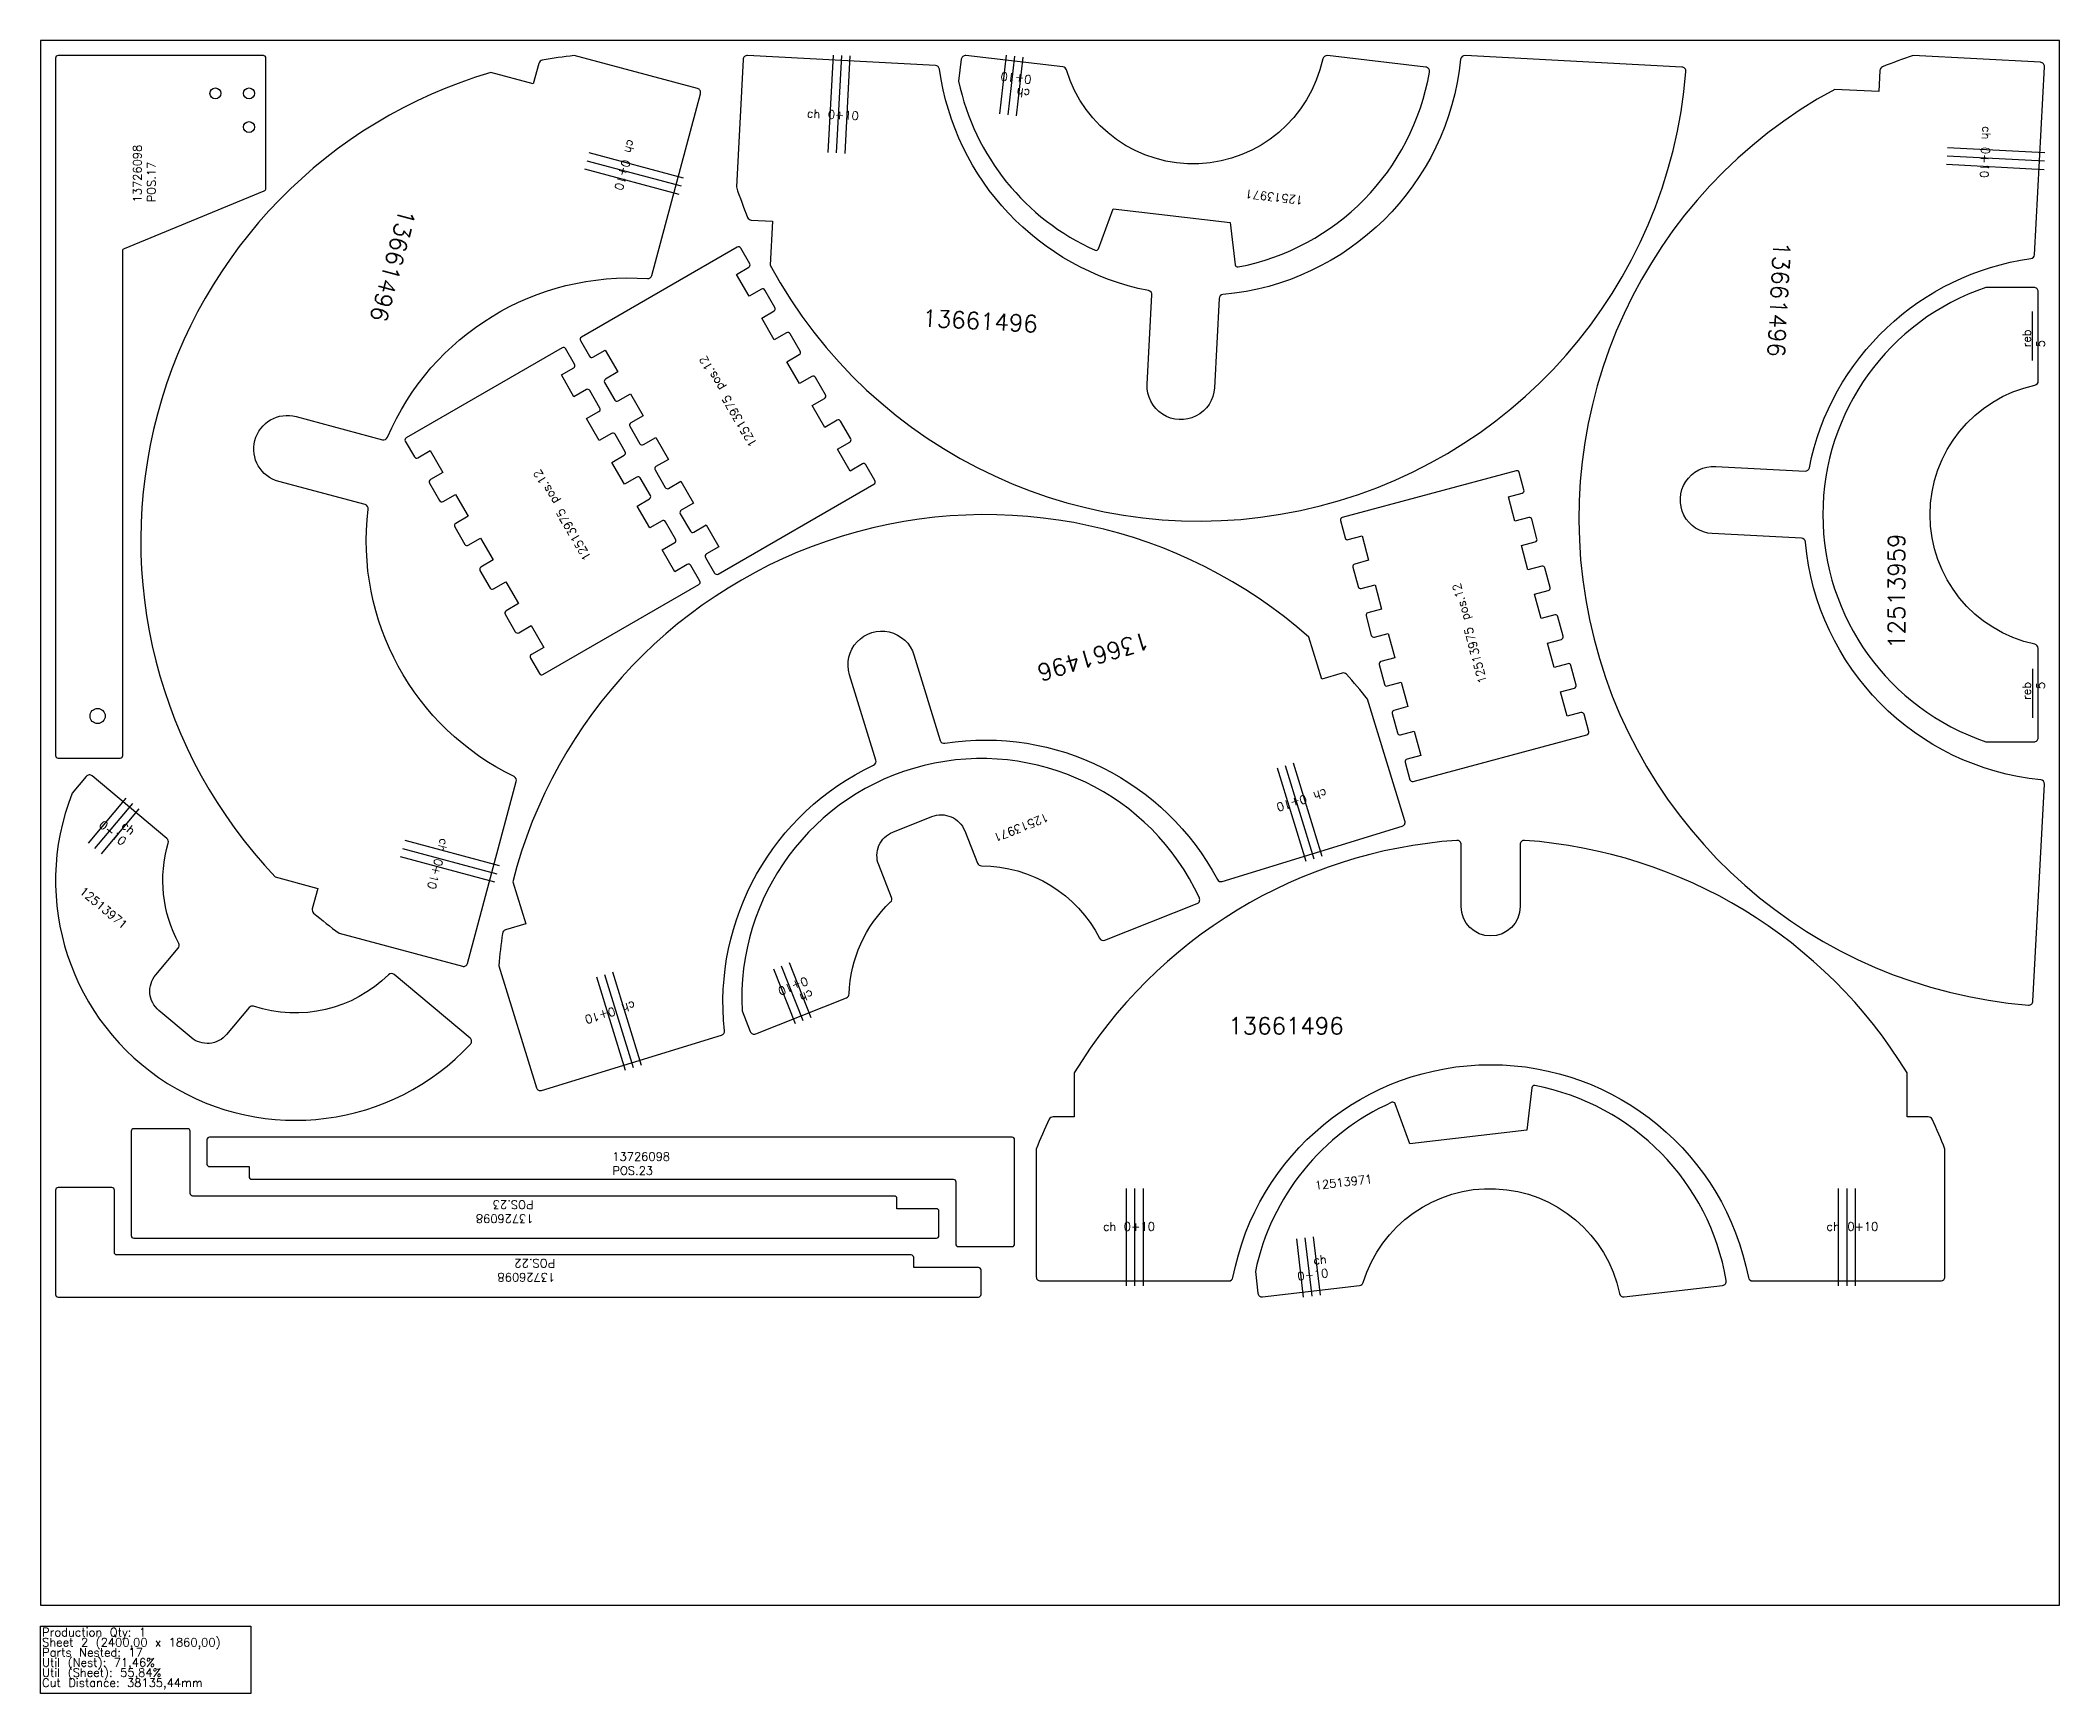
# Model space of a CAD drawing. Header units: millimetres. Extents: x 2520 to 4920, y -105 to 1860.
import ezdxf

# ---------------------------------------------------------------- set-up
doc = ezdxf.new("R2010")
doc.units = ezdxf.units.MM
for name, color, linetype in [('12513959', 7, 'Continuous'), ('12513971', 7, 'Continuous'), ('13661496', 7, 'Continuous'), ('13726098v0', 7, 'Continuous'), ('Chanfro', 7, 'Continuous'), ('Rebaixo', 7, 'Continuous'), ('sheet', 24, 'Continuous'), ('Stats', 7, 'Continuous'), ('Texto', 7, 'Continuous')]:
    doc.layers.add(name, color=color, linetype=linetype)
doc.styles.get("Standard").update_dxf_attribs({"font": 'txt.shx'})

msp = doc.modelspace()

# ---------------------------------------------------------------- linework, layer by layer
at = {"color": 5}
for points in [[(3161.9, 1503.1), (3172.6, 1484.5, 0.414214), (3176.7, 1483.4), (3191.4, 1491.9), (3206.4, 1465.9), (3191.7, 1457.4, 0.414214), (3190.6, 1453.3), (3202.6, 1432.5, 0.414214), (3206.7, 1431.4), (3221.4, 1439.9), (3236.4, 1413.9), (3221.7, 1405.4, 0.414214), (3220.6, 1401.3), (3232.6, 1380.6, 0.414214), (3236.7, 1379.5), (3251.4, 1388), (3266.4, 1362), (3251.7, 1353.5, 0.414214), (3250.6, 1349.4), (3262.6, 1328.6, 0.414214), (3266.7, 1327.5), (3281.4, 1336), (3296.4, 1310), (3281.7, 1301.5, 0.414214), (3280.6, 1297.4), (3292.6, 1276.6, 0.414214), (3296.7, 1275.5), (3311.4, 1284), (3326.4, 1258.1), (3311.7, 1249.6, 0.414214), (3310.6, 1245.5), (3321.4, 1226.8, 0.414214), (3325.5, 1225.7), (3510.8, 1332.7, 0.414214), (3511.9, 1336.8), (3501.1, 1355.5, 0.414214), (3497, 1356.6), (3482.3, 1348.1), (3467.3, 1374), (3482, 1382.5, 0.414214), (3483.1, 1386.6), (3471.1, 1407.4, 0.414214), (3467, 1408.5), (3452.3, 1400), (3437.3, 1426), (3452, 1434.5, 0.414214), (3453.1, 1438.6), (3441.1, 1459.4, 0.414214), (3437, 1460.5), (3422.3, 1452), (3407.3, 1478), (3422, 1486.5, 0.414214), (3423.1, 1490.6), (3411.1, 1511.3, 0.414214), (3407, 1512.4), (3392.3, 1503.9), (3377.3, 1529.9), (3392, 1538.4, 0.414214), (3393.1, 1542.5), (3381.1, 1563.3, 0.414214), (3377, 1564.4), (3362.3, 1555.9), (3347.3, 1581.9), (3362, 1590.4, 0.414214), (3363.1, 1594.5), (3352.4, 1613.1, 0.414214), (3348.3, 1614.2), (3163, 1507.2, 0.414214)], [(2953.7, 1383.6), (2964.5, 1365, 0.414214), (2968.6, 1363.9), (2983.3, 1372.4), (2998.3, 1346.4), (2983.6, 1337.9, 0.414214), (2982.5, 1333.8), (2994.5, 1313, 0.414214), (2998.6, 1311.9), (3013.3, 1320.4), (3028.3, 1294.4), (3013.6, 1285.9, 0.414214), (3012.5, 1281.8), (3024.5, 1261, 0.414214), (3028.6, 1259.9), (3043.3, 1268.4), (3058.3, 1242.5), (3043.6, 1234, 0.414214), (3042.5, 1229.9), (3054.5, 1209.1, 0.414214), (3058.6, 1208), (3073.3, 1216.5), (3088.3, 1190.5), (3073.6, 1182, 0.414214), (3072.5, 1177.9), (3084.5, 1157.1, 0.414214), (3088.6, 1156), (3103.3, 1164.5), (3118.3, 1138.5), (3103.6, 1130, 0.414214), (3102.5, 1125.9), (3113.2, 1107.3, 0.414214), (3117.3, 1106.2), (3302.7, 1213.2, 0.414214), (3303.8, 1217.3), (3293, 1235.9, 0.414214), (3288.9, 1237), (3274.2, 1228.5), (3259.2, 1254.5), (3273.9, 1263, 0.414214), (3275, 1267.1), (3263, 1287.9, 0.414214), (3258.9, 1289), (3244.2, 1280.5), (3229.2, 1306.5), (3243.9, 1315, 0.414214), (3245, 1319.1), (3233, 1339.9, 0.414214), (3228.9, 1341), (3214.2, 1332.5), (3199.2, 1358.4), (3213.9, 1366.9, 0.414214), (3215, 1371), (3203, 1391.8, 0.414214), (3198.9, 1392.9), (3184.2, 1384.4), (3169.2, 1410.4), (3183.9, 1418.9, 0.414214), (3185, 1423), (3173, 1443.8, 0.414214), (3168.9, 1444.9), (3154.2, 1436.4), (3139.2, 1462.4), (3153.9, 1470.9, 0.414214), (3155, 1475), (3144.3, 1493.6, 0.414214), (3140.2, 1494.7), (2954.8, 1387.7, 0.414214)], [(4065.2, 1289.5), (4070.8, 1268.7, 0.414214), (4074.5, 1266.6), (4090.9, 1271), (4098.7, 1242), (4082.2, 1237.6, 0.414214), (4080.1, 1233.9), (4086.3, 1210.7, 0.414214), (4090, 1208.6), (4106.4, 1213), (4114.2, 1184), (4097.8, 1179.6, 0.414214), (4095.7, 1176), (4101.9, 1152.8, 0.414214), (4105.5, 1150.7), (4122, 1155.1), (4129.7, 1126.1), (4113.3, 1121.7, 0.414214), (4111.2, 1118), (4117.4, 1094.8, 0.414214), (4121.1, 1092.7), (4137.5, 1097.1), (4145.3, 1068.1), (4128.8, 1063.7, 0.414214), (4126.7, 1060), (4132.9, 1036.9, 0.414214), (4136.6, 1034.7), (4153, 1039.1), (4160.8, 1010.2), (4144.4, 1005.8, 0.414214), (4142.2, 1002.1), (4147.8, 981.3, 0.414214), (4151.5, 979.2), (4358.2, 1034.6, 0.414214), (4360.3, 1038.3), (4354.7, 1059, 0.414214), (4351.1, 1061.1), (4334.7, 1056.7), (4326.9, 1085.7), (4343.3, 1090.1, 0.414214), (4345.4, 1093.8), (4339.2, 1117, 0.414214), (4335.5, 1119.1), (4319.1, 1114.7), (4311.4, 1143.7), (4327.8, 1148.1, 0.414214), (4329.9, 1151.8), (4323.7, 1174.9, 0.414214), (4320, 1177.1), (4303.6, 1172.7), (4295.8, 1201.6), (4312.3, 1206, 0.414214), (4314.4, 1209.7), (4308.2, 1232.9, 0.414214), (4304.5, 1235), (4288.1, 1230.6), (4280.3, 1259.6), (4296.7, 1264, 0.414214), (4298.8, 1267.7), (4292.6, 1290.8, 0.414214), (4289, 1293), (4272.5, 1288.6), (4264.8, 1317.5), (4281.2, 1321.9, 0.414214), (4283.3, 1325.6), (4277.7, 1346.4, 0.414214), (4274.1, 1348.5), (4067.4, 1293.1, 0.414214)]]:
    msp.add_lwpolyline(points, format="xyb", close=True, dxfattribs=at)
at = {"layer": '12513959', "color": 5}
msp.add_lwpolyline([(4894.6, 1455.2), (4894.6, 1561.3, 0.414214), (4889.6, 1566.3), (4832.4, 1566.3, 0.717624), (4832.4, 1026.3), (4889.6, 1026.3, 0.414214), (4894.6, 1031.3), (4894.6, 1137.4, 0.353739), (4890.7, 1142.2, -0.808668), (4890.7, 1450.3, 0.353739)], format="xyb", close=True, dxfattribs=at)
at = {"layer": '12513971', "color": 5}
for points in [[(3943.5, 1590.7, 0.31269), (4171, 1822.4, 0.43), (4166.7, 1828.2), (4049.7, 1841.9, 0.387391), (4044.2, 1838, -0.775159), (3739.5, 1824.9, 0.298217), (3735.3, 1828.4), (3620, 1841.9, 0.414214), (3614.4, 1837.5), (3611.4, 1811.5, 0.23941), (3773.5, 1610.6, 0.434973), (3777.6, 1612.3), (3795, 1659.8), (3934, 1643.5), (3940, 1593.3, 0.434973)], [(2768.1, 710.4), (2741.4, 678.5, -0.414214), (2699.1, 674.8), (2660.8, 707, -0.414214), (2657.1, 749.2), (2683.9, 781.1, 0.307315), (2684.4, 786.7, -0.197795), (2672, 905.9, 0.298217), (2670.4, 911.2), (2581.5, 985.8, 0.414214), (2574.4, 985.2), (2557.6, 965.1, 0.826224), (3031.2, 666.8, 0.43), (3030.8, 674), (2940.6, 749.7, 0.387391), (2933.8, 749.5, -0.282196), (2773.5, 711.9, 0.307315)], [(3634, 882, 0.307315), (3638.6, 878.9, -0.282196), (3779, 792.8, 0.387391), (3785.3, 790.4), (3894.8, 834, 0.43), (3897.5, 840.7, 0.826224), (3354, 706.4), (3363.7, 682, 0.414214), (3370.2, 679.2), (3478.1, 722.1, 0.298217), (3481.2, 726.6, -0.197795), (3530.5, 835.9, 0.307315), (3531.8, 841.4), (3516.4, 880, -0.414214), (3533.2, 919), (3579.6, 937.4, -0.414214), (3618.6, 920.6)], [(4292.7, 615.1), (4286.8, 564.9), (4147.7, 548.6), (4130.3, 596, 0.434973), (4126.3, 597.8, 0.23941), (3964.1, 396.9), (3967.2, 370.8, 0.414214), (3972.7, 366.5), (4088, 380, 0.298217), (4092.2, 383.5, -0.775159), (4397, 370.4, 0.387391), (4402.5, 366.5), (4519.4, 380.2, 0.43), (4523.8, 386, 0.31269), (4296.3, 617.7, 0.434973)]]:
    msp.add_lwpolyline(points, format="xyb", close=True, dxfattribs=at)
at = {"layer": '13661496', "color": 5}
for points in [[(3246.7, 1580.5), (3304.6, 1796.6, 0.414214), (3301.1, 1802.7), (3154.6, 1842, 0.016653), (3116.4, 1836.4, 0.290435), (3112.5, 1832.7), (3105.9, 1808.4), (3055.4, 1821.9, 0.561044), (2799.2, 865.7), (2849.7, 852.1), (2843.2, 827.8, 0.290435), (2844.8, 822.7, 0.016653), (2875.1, 798.8), (3021.6, 759.5, 0.414214), (3027.7, 763), (3085.6, 979.1, 0.359478), (3083, 984.9, -0.319759), (2909.5, 1302.7, 0.373084), (2905.9, 1308.2), (2803.3, 1335.6, -0.999998), (2824, 1412.9), (2926.6, 1385.4, 0.373084), (2932.5, 1388.3, -0.319759), (3241.6, 1576.8, 0.359478)], [(3583.9, 1830.1), (3360.5, 1841.9, 0.414214), (3355.2, 1837.2), (3347.2, 1685.8, 0.016653), (3360.6, 1649.5, 0.290435), (3365, 1646.4), (3390.1, 1645.1), (3387.4, 1592.9, 0.747374), (4475.8, 1822.9, 0.421876), (4471.1, 1828.3), (4213.3, 1841.9, 0.400416), (4208.1, 1837.5, -0.359661), (3925.6, 1557.9, 0.373084), (3921, 1553.2), (3915.4, 1447.1, -1.000001), (3835.5, 1451.3), (3841.1, 1557.4, 0.373084), (3837.1, 1562.6, -0.319759), (3588.6, 1825.8, 0.359478)], [(4890.1, 1605.3), (4901.9, 1828.7, 0.414214), (4897.2, 1834), (4745.8, 1842, 0.016653), (4709.5, 1828.6, 0.290435), (4706.4, 1824.2), (4705.1, 1799.1), (4652.9, 1801.8, 0.747374), (4882.9, 713.4, 0.421876), (4888.3, 718.1), (4901.9, 975.9, 0.400416), (4897.5, 981.1, -0.359661), (4617.9, 1263.7, 0.373084), (4613.2, 1268.2), (4507.1, 1273.8, -1.000004), (4511.3, 1353.7), (4617.4, 1348.1, 0.373084), (4622.6, 1352.1, -0.319759), (4885.8, 1600.6, 0.359478)], [(3924.8, 860.3), (4138.6, 925.9, 0.414214), (4141.9, 932.2), (4097.4, 1077.1, 0.016653), (4072.4, 1106.6, 0.290435), (4067.3, 1108), (4043.2, 1100.6), (4027.8, 1150.6, 0.561044), (3081.4, 860), (3096.8, 810.1), (3072.7, 802.7, 0.290435), (3069.2, 798.6, 0.016653), (3065, 760.2), (3109.5, 615.2, 0.414214), (3115.7, 611.9), (3329.6, 677.6, 0.359478), (3333.1, 682.9, -0.319759), (3510.4, 998.6, 0.373084), (3513, 1004.6), (3481.8, 1106.1, -1.000001), (3558.3, 1129.6), (3589.5, 1028, 0.373084), (3595, 1024.6, -0.319759), (3918.9, 862.7, 0.359478)], [(3748.7, 632.8), (3748.7, 580.5), (3723.6, 580.5, 0.290435), (3719, 577.7, 0.016653), (3703.7, 542.2), (3703.7, 390.5, 0.414214), (3708.7, 385.5), (3932.5, 385.5, 0.359478), (3937.4, 389.6, -0.82565), (4550.1, 389.6, 0.359478), (4555, 385.5), (4778.7, 385.5, 0.414214), (4783.7, 390.5), (4783.7, 542.2, 0.016653), (4768.5, 577.7, 0.290435), (4763.9, 580.5), (4738.7, 580.5), (4738.7, 632.8, 0.242848), (4284.1, 909.1, 0.434755), (4278.7, 904.2), (4278.7, 830.5, -0.999996), (4208.7, 830.5), (4208.7, 904.2, 0.434755), (4203.4, 909.1, 0.242848)]]:
    msp.add_lwpolyline(points, format="xyb", close=True, dxfattribs=at)
at = {"layer": '13726098v0', "color": 5}
for points in [[(2618, 1610, -0.303918), (2619.9, 1612.8), (2786.1, 1681.2, 0.303918), (2788, 1684), (2788, 1839, 0.414214), (2785, 1842), (2541, 1842, 0.414214), (2538, 1839), (2538, 1010, 0.414214), (2541, 1007), (2615, 1007, 0.414214), (2618, 1010)], [(2628, 563.4), (2628, 439.4, 0.414214), (2631, 436.4), (3585, 436.4, 0.414214), (3588, 439.4), (3588, 468.4, 0.414214), (3585, 471.4), (3538, 471.4), (3538, 483.4, 0.414214), (3535, 486.4), (2701, 486.4, -0.414214), (2698, 489.4), (2698, 563.4, 0.414214), (2695, 566.4), (2631, 566.4, 0.414214)], [(3678, 429.4), (3678, 553.4, 0.414214), (3675, 556.4), (2721, 556.4, 0.414214), (2718, 553.4), (2718, 524.4, 0.414214), (2721, 521.4), (2768, 521.4), (2768, 509.4, 0.414214), (2771, 506.4), (3605, 506.4, -0.414214), (3608, 503.4), (3608, 429.4, 0.414214), (3611, 426.4), (3675, 426.4, 0.414214)], [(2608, 419.4), (2608, 493.4, 0.414214), (2605, 496.4), (2541, 496.4, 0.414214), (2538, 493.4), (2538, 369.4, 0.414214), (2541, 366.4), (3635, 366.4, 0.414214), (3638, 369.4), (3638, 398.4, 0.414214), (3635, 401.4), (3558, 401.4), (3558, 413.4, 0.414214), (3555, 416.4), (2611, 416.4, -0.414214)]]:
    msp.add_lwpolyline(points, format="xyb", close=True, dxfattribs=at)
for centre, radius in [((2728, 1797), 6.5), ((2768, 1797), 6.5), ((2768, 1757), 6.5), ((2588, 1057), 9)]:
    msp.add_circle(centre, radius, dxfattribs=at)
at = {"layer": 'Chanfro', "color": 5}
for p, q in [((3456.4, 1726.7), (3462.5, 1842.6)), ((3466.4, 1726.2), (3472.5, 1842)), ((3476.4, 1725.7), (3482.5, 1841.5)), ((3660.2, 1772.8), (3668.4, 1842.3)), ((3670.2, 1771.6), (3678.3, 1841.1)), ((3680.1, 1770.4), (3688.3, 1840)), ((4786.7, 1732.8), (4902.6, 1726.7)), ((3166.9, 1707.3), (3278.9, 1677.3)), ((3169.4, 1717), (3281.5, 1687)), ((3172, 1726.7), (3284.1, 1696.6)), ((4785.7, 1712.8), (4901.5, 1706.7)), ((4786.2, 1722.8), (4902, 1716.7)), ((3989.9, 995.3), (4023.9, 884.4)), ((3999.4, 998.2), (4033.5, 887.4)), ((4009, 1001.2), (4043, 890.3)), ((2577.1, 905.9), (2622.1, 959.5)), ((2584.8, 899.4), (2629.8, 953.1)), ((2592.5, 893), (2637.5, 946.6)), ((2947.8, 889.9), (3059.9, 859.9)), ((2950.4, 899.6), (3062.5, 869.5)), ((2953, 909.2), (3065.1, 879.2)), ((3180.8, 747), (3214.9, 636.1)), ((3190.4, 749.9), (3224.4, 639)), ((3200, 752.8), (3234, 641.9)), ((3391.2, 756.4), (3417.1, 691.4)), ((3400.5, 760.1), (3426.4, 695.1)), ((3409.8, 763.8), (3435.7, 698.8)), ((3810.6, 495.5), (3810.6, 379.5)), ((3820.6, 495.5), (3820.6, 379.5)), ((3830.6, 495.5), (3830.6, 379.5)), ((4656.9, 495.5), (4656.9, 379.5)), ((4666.9, 495.5), (4666.9, 379.5)), ((4676.9, 495.5), (4676.9, 379.5)), ((4013, 435.6), (4021.1, 366.1)), ((4022.9, 436.8), (4031.1, 367.3)), ((4032.9, 437.9), (4041, 368.4))]:
    msp.add_line(p, q, dxfattribs=at)
at = {"layer": 'Rebaixo', "color": 5}
for p, q in [((4887.6, 1479.4), (4887.6, 1537.6)), ((4887.6, 1113.1), (4887.6, 1054.9))]:
    msp.add_line(p, q, dxfattribs=at)
at = {"layer": 'sheet', "color": 7}
msp.add_lwpolyline([(2520, 0), (4920, 0), (4920, 1860), (2520, 1860)], close=True, dxfattribs=at)
at = {"layer": 'Stats', "color": 151}
msp.add_lwpolyline([(2520, -25), (2770, -25), (2770, -105), (2520, -105), (2520, -25)], close=True, dxfattribs=at)

# ---------------------------------------------------------------- texts
at = {"layer": 'Chanfro', "color": 5, "char_height": 10}
for insert, width, attachment_point, rotation in [((3695.4, 1791.6), 53.741, 1, 173.317), ((3492.5, 1765.2), 124.861, 9, 356.9755), ((4825.2, 1696.8), 124.861, 9, 266.9755), ((3202.2, 1683.4), 124.861, 9, 255), ((3988.3, 952.7), 124.861, 9, 197.0655), ((2616.9, 902.3), 53.741, 9, 320), ((2995.6, 912.3), 124.861, 7, 255), ((3430, 747.3), 53.741, 7, 201.6831), ((3225.2, 718.4), 124.861, 7, 197.0655), ((4048.1, 416.7), 53.741, 3, 6.683)]:
    msp.add_mtext('ch 0+10', dxfattribs=dict(at, insert=insert, width=width, attachment_point=attachment_point, rotation=rotation))
at = {"layer": 'Chanfro', "color": 5, "char_height": 10, "width": 124.861}
for insert, attachment_point in [((3844.6, 455.2), 3), ((4642.9, 455.2), 1)]:
    msp.add_mtext('ch 0+10', dxfattribs=dict(at, insert=insert, attachment_point=attachment_point))
at = {"layer": 'Rebaixo', "color": 5, "char_height": 10, "width": 35.2, "rotation": 90}
for insert, attachment_point in [((4875.8, 1495.1), 1), ((4875.8, 1097.5), 3)]:
    msp.add_mtext('reb 5', dxfattribs=dict(at, insert=insert, attachment_point=attachment_point))
at = {"layer": 'Stats', "color": 60}
for s, p in [('Sheet 2 (2400,00 x 1860,00)', (2522, -49)), ('Production Qty: 1', (2522, -37)), ('Parts Nested: 17', (2522, -61)), ('Util (Nest): 71,46%', (2522, -73)), ('Cut Distance: 38135,44mm', (2522, -97)), ('Util (Sheet): 55,84%', (2522, -85))]:
    msp.add_text(s, height=10, dxfattribs=at).set_placement(p)
at = {"layer": 'Texto', "color": 5}
for s, insert, char_height, width, attachment_point, rotation in [('13726098 POS.17', (2630.2, 1667.4), 10, 114.262, 1, 90), ('12513971', (4020, 1664.8), 10, 263.972, 1, 173.317), ('13661496', (2966.3, 1656.2), 20, 324.238, 1, 255), ('13661496', (4600.1, 1620.2), 20, 324.238, 1, 266.9755), ('13661496', (3569, 1540.1), 20, 324.238, 1, 356.9755), ('12513975 pos.12', (3363.6, 1375.2), 10, 172.613, 1, 120), ('12513975 pos.12', (3166.5, 1240.1), 10, 172.613, 1, 120), ('12513959', (4736.2, 1136.8), 20, 125.415, 7, 90), ('12513975 pos.12', (4229.7, 1094.7), 10, 172.613, 1, 105), ('13661496', (3840.1, 1138.1), 20, 324.238, 1, 197.0655), ('12513971', (3719.3, 932.5), 10, 263.972, 1, 201.6831), ('12513971', (2572.1, 854.8), 10, 263.972, 1, 320), ('12513971', (4034.2, 503.9), 10, 263.972, 1, 6.683), ('13726098 POS.23', (3106.2, 454.4), 10, 114.262, 1, 180), ('13726098 POS.22', (3131.9, 384.8), 10, 114.262, 1, 180)]:
    msp.add_mtext(s, dxfattribs=dict(at, insert=insert, char_height=char_height, width=width, attachment_point=attachment_point, rotation=rotation))
at = {"layer": 'Texto', "color": 5, "attachment_point": 1}
for s, insert, char_height, width in [('13661496', (3931.9, 698.7), 20, 324.238), ('13726098 POS.23', (3199.8, 538.3), 10, 114.262)]:
    msp.add_mtext(s, dxfattribs=dict(at, insert=insert, char_height=char_height, width=width))

doc.saveas('drawing.dxf')
